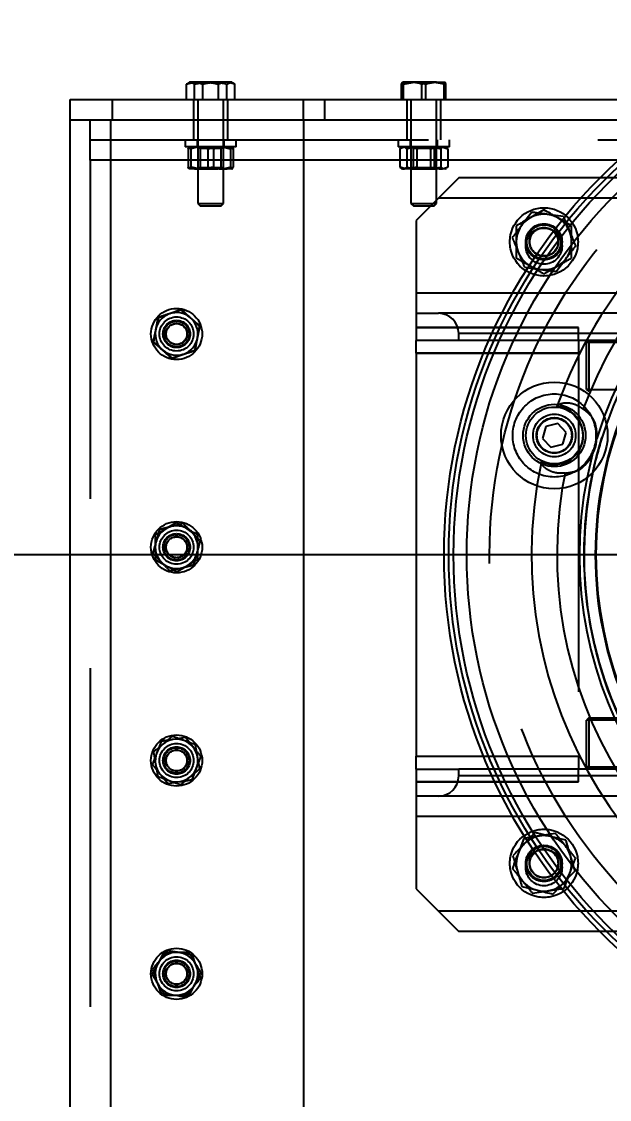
# Model space of a CAD drawing. Header units: metres. Extents: x 0 to 21025, y 0 to 14850.
# Drawn here: x 1859.4 to 1997.4, y 13057 to 13309.7 of the extents above; entities that cross this region are included whole.
import ezdxf

# ---------------------------------------------------------------- set-up
doc = ezdxf.new("R2010")
doc.units = ezdxf.units.M
doc.header["$LTSCALE"] = 25
doc.linetypes.add('HIDDEN2', pattern=[4.7625, 3.175, -1.5875])
for name, color, linetype in [('18_COTAS', 7, 'Continuous'), ('SL4', 4, 'Continuous'), ('ST1', 7, 'HIDDEN2')]:
    doc.layers.add(name, color=color, linetype=linetype)
doc.styles.add('ROMANS', font='ROMANS.SHX')
doc.dimstyles.new('25___1-25', dxfattribs={"dimscale": 25, "dimtxt": 2.5, "dimasz": 2, "dimexe": 1.5, "dimexo": 1, "dimgap": 0.5, "dimtad": 1, "dimzin": 12, "dimtxsty": 'ROMANS', "dimcen": 0, "dimclrd": 256, "dimclre": 256, "dimclrt": 3, "dimazin": 3, "dimtfac": 1, "dimtmove": 0, "dimatfit": 0, "dimfxl": 1, "dimlwd": -1, "dimlwe": -1, "dimarcsym": 0})

# ---------------------------------------------------------------- blocks, each defined once
blk = doc.blocks.new('*D16')
at = {"layer": '18_COTAS', "transparency": 16777216}
for p, q in [((2058.56, 13184.68), (788.1, 13184.68)), ((825.6, 11742.68), (825.6, 13134.68)), ((1392.68, 11692.68), (788.1, 11692.68))]:
    blk.add_line(p, q, dxfattribs=at)
for points in [[(817.27, 13134.68), (833.93, 13134.68), (825.6, 13184.68)], [(817.27, 11742.68), (833.93, 11742.68), (825.6, 11692.68)]]:
    blk.add_solid(points, dxfattribs=at)
at = {"layer": 'Defpoints', "color": 0, "transparency": 16777216}
for p in [(825.6, 13184.68), (2083.56, 13184.68), (1417.68, 11692.68)]:
    blk.add_point(p, dxfattribs=at)
at = {"layer": '18_COTAS', "color": 3, "transparency": 16777216, "insert": (781.85, 12438.68), "char_height": 62.5, "attachment_point": 5, "rotation": 90, "style": 'ROMANS'}
blk.add_mtext('1492', dxfattribs=at)

msp = doc.modelspace()

# ---------------------------------------------------------------- linework, layer by layer
at = {"layer": 'SL4'}
for p, q in [((1898.144, 13294.997), (1900.058, 13295.444)), ((1898.529, 13295.198), (1898.144, 13294.997)), ((1898.144, 13291.444), (1898.144, 13294.997)), ((1898.491, 13295.264), (1898.485, 13295.261)), ((1898.802, 13295.444), (1898.491, 13295.264)), ((1900.058, 13295.444), (1898.802, 13295.444)), ((1904.8, 13295.444), (1900.058, 13295.444)), ((1901.971, 13291.444), (1901.971, 13294.997)), ((1908.544, 13295.444), (1904.8, 13295.444)), ((1907.629, 13294.997), (1908.544, 13295.444)), ((1907.629, 13291.444), (1907.629, 13294.997)), ((1908.802, 13295.444), (1908.544, 13295.444)), ((1909.112, 13295.264), (1908.802, 13295.444)), ((1909.459, 13291.444), (1909.459, 13294.997)), ((1948.587, 13294.997), (1948.818, 13295.444)), ((1948.587, 13291.444), (1948.587, 13294.997)), ((1951.656, 13295.444), (1948.818, 13295.444)), ((1949.048, 13294.997), (1951.656, 13295.444)), ((1949.048, 13291.444), (1949.048, 13294.997)), ((1956.64, 13295.444), (1951.656, 13295.444)), ((1954.263, 13291.444), (1954.263, 13294.997)), ((1956.64, 13295.444), (1958.795, 13295.444)), ((1959.016, 13294.997), (1958.786, 13295.444)), ((1959.016, 13291.444), (1959.016, 13294.997)), ((1870.802, 13286.681), (1870.802, 13291.444)), ((1870.802, 13291.444), (1880.802, 13291.444)), ((1880.802, 13286.681), (1880.802, 13291.444)), ((1880.802, 13291.444), (1925.562, 13291.444)), ((1925.562, 13286.681), (1925.562, 13291.444)), ((1925.562, 13291.444), (1930.562, 13291.444)), ((1930.562, 13286.681), (1930.562, 13291.444)), ((1930.562, 13291.444), (2018.551, 13291.444)), ((1870.802, 13286.681), (1880.327, 13286.681)), ((1870.802, 13042.681), (1870.802, 13286.681)), ((1880.327, 13286.681), (1880.327, 13042.681)), ((1880.327, 13286.681), (1925.564, 13286.681)), ((1925.564, 13286.681), (1930.562, 13286.681)), ((1925.564, 13286.681), (1925.564, 13042.681)), ((1930.562, 13286.681), (2011.308, 13286.681)), ((1999.461, 13277.156), (1925.564, 13277.156)), ((1961.996, 13273.031), (1957.238, 13268.274)), ((1995.137, 13273.031), (1961.996, 13273.031)), ((1957.238, 13268.274), (1951.996, 13263.031)), ((1990.627, 13268.274), (1957.238, 13268.274)), ((1981.996, 13265.537), (1978.746, 13263.66)), ((1951.996, 13263.031), (1951.996, 13246.044)), ((1986.239, 13263.087), (1985.246, 13263.66)), ((1975.496, 13254.278), (1978.746, 13252.402)), ((1951.996, 13246.044), (1951.996, 13241.281)), ((1974.662, 13246.044), (1951.996, 13246.044)), ((1896.804, 13242.127), (1894.092, 13241.14)), ((1951.996, 13241.281), (1957.238, 13241.281)), ((1951.996, 13241.281), (1951.996, 13234.931)), ((1972.113, 13241.281), (1957.238, 13241.281)), ((1891.379, 13240.152), (1890.878, 13237.309)), ((1961.996, 13234.931), (1961.996, 13236.524)), ((1969.822, 13236.524), (1961.996, 13236.524)), ((1900.224, 13232.73), (1900.726, 13235.573)), ((1951.996, 13231.931), (1951.996, 13234.931)), ((1961.996, 13234.931), (1951.996, 13234.931)), ((1969.109, 13234.931), (1961.996, 13234.931)), ((1894.799, 13230.755), (1897.512, 13231.743)), ((1967.838, 13231.931), (1951.996, 13231.931)), ((1951.996, 13231.931), (1951.996, 13137.431)), ((1895.802, 13192.215), (1893.302, 13190.771)), ((1890.802, 13189.328), (1890.802, 13186.441)), ((1900.802, 13183.554), (1900.802, 13186.441)), ((1895.802, 13180.668), (1898.302, 13182.111)), ((1894.799, 13142.127), (1892.588, 13140.271)), ((1890.376, 13138.416), (1890.878, 13135.573)), ((1901.227, 13134.467), (1900.726, 13137.309)), ((1951.996, 13134.431), (1951.996, 13137.431)), ((1951.996, 13137.431), (1967.838, 13137.431)), ((1896.804, 13130.755), (1899.016, 13132.611)), ((1951.996, 13134.431), (1951.996, 13128.081)), ((1951.996, 13134.431), (1961.996, 13134.431)), ((1961.996, 13132.839), (1961.996, 13134.431)), ((1969.109, 13134.431), (1961.996, 13134.431)), ((1969.822, 13132.839), (1961.996, 13132.839)), ((1957.238, 13128.081), (1951.996, 13128.081)), ((1951.996, 13128.081), (1951.996, 13123.319)), ((1972.113, 13128.081), (1957.238, 13128.081)), ((1951.996, 13123.319), (1951.996, 13106.331)), ((1974.662, 13123.319), (1951.996, 13123.319)), ((1978.151, 13117.721), (1977.286, 13116.811)), ((1951.996, 13106.331), (1957.238, 13101.089)), ((1976.823, 13106.892), (1980.472, 13106.012)), ((1984.12, 13105.132), (1985.834, 13106.935)), ((1957.238, 13101.089), (1961.996, 13096.331)), ((1990.627, 13101.089), (1957.238, 13101.089)), ((1995.137, 13096.331), (1961.996, 13096.331)), ((1893.827, 13091.867), (1891.971, 13089.655)), ((1890.116, 13087.444), (1891.103, 13084.731)), ((1901.487, 13085.439), (1900.5, 13088.151)), ((1897.776, 13081.016), (1899.632, 13083.227))]:
    msp.add_line(p, q, dxfattribs=at)
at = {"layer": 'SL4', "flags": 128}
for points in [[(1986.16, 13263.022), (1985.953, 13263.188), (1985.246, 13263.66)], [(1977.286, 13116.811), (1977.911, 13117.387), (1978.121, 13117.55)]]:
    msp.add_lwpolyline(points, dxfattribs=at)
at = {"layer": 'SL4'}
for centre, radius in [((2083.564, 13184.681), 125), ((2083.564, 13184.681), 123.91), ((2083.564, 13184.681), 122.777), ((2083.564, 13184.681), 119.686), ((2083.564, 13184.681), 89.286), ((1984.434, 13212.648), 12.5)]:
    msp.add_circle(centre, radius, dxfattribs=at)
for centre, radius, start, end in [((2083.564, 13184.681), 104.464, 171.10617, 157.38407), ((2083.564, 13184.681), 98.5, 170.88256, 157.60769), ((2083.564, 13184.681), 93.236, 168.80946, 159.68078), ((2083.564, 13184.681), 92.147, 74.24512, 160.5972), ((2083.564, 13184.681), 92.147, 167.89305, 74.24512), ((1981.996, 13258.031), 6.5, 60, 120), ((1981.996, 13258.031), 6.5, 120, 180), ((1981.996, 13258.031), 6.5, 180, 238.16446), ((1895.802, 13236.441), 5, 50, 110), ((1957.238, 13236.524), 4.757, 0, 90), ((1895.802, 13236.441), 5, 110, 170), ((1895.802, 13236.441), 5, 350, 50), ((1895.802, 13236.441), 5, 170, 230), ((1895.802, 13236.441), 5, 290, 350), ((1895.802, 13236.441), 5, 230, 290), ((1895.802, 13186.441), 5, 120, 180), ((1895.802, 13186.441), 5, 60, 120), ((1895.802, 13186.441), 5, 0, 60), ((1895.802, 13186.441), 5, 180, 240), ((1895.802, 13186.441), 5, 300, 0), ((1895.802, 13186.441), 5, 240, 300), ((1895.802, 13136.441), 5, 130, 190), ((1895.802, 13136.441), 5, 70, 130), ((1895.802, 13136.441), 5, 10, 70), ((1895.802, 13136.441), 5, 190, 250), ((1895.802, 13136.441), 5, 310, 10), ((1895.802, 13136.441), 5, 250, 310), ((1957.238, 13132.839), 4.757, 270, 0), ((1981.996, 13112.331), 6.5, 136.43836, 196.43836), ((1981.996, 13112.331), 6.5, 196.43836, 256.43836), ((1981.996, 13112.331), 6.5, 256.43836, 304.32945), ((1895.802, 13086.441), 5, 140, 200), ((1895.802, 13086.441), 5, 80, 140), ((1895.802, 13086.441), 5, 20, 80), ((1895.802, 13086.441), 5, 320, 20), ((1895.802, 13086.441), 5, 200, 260), ((1895.802, 13086.441), 5, 260, 320)]:
    msp.add_arc(centre, radius, start, end, dxfattribs=at)
for points, knots in [([(1900.058, 13295.444), (1900.103, 13295.443), (1900.749, 13295.437), (1901.383, 13295.209), (1901.971, 13294.997)], [0, 0, 0, 0, 0.0702006, 1, 1, 1, 1]), ([(1901.971, 13294.997), (1902.688, 13295.18), (1903.621, 13295.418), (1904.578, 13295.439), (1904.8, 13295.444)], [0, 0, 0, 0, 0.7681507, 1, 1, 1, 1]), ([(1904.8, 13295.444), (1905.556, 13295.387), (1906.513, 13295.316), (1907.434, 13295.053), (1907.629, 13294.997)], [0, 0, 0, 0, 0.7889992, 1, 1, 1, 1]), ([(1908.544, 13295.444), (1908.565, 13295.443), (1908.874, 13295.437), (1909.177, 13295.209), (1909.459, 13294.997)], [0, 0, 0, 0, 0.0702006, 1, 1, 1, 1]), ([(1948.818, 13295.444), (1948.823, 13295.443), (1948.901, 13295.437), (1948.977, 13295.209), (1949.048, 13294.997)], [0, 0, 0, 0, 0.0702006, 1, 1, 1, 1]), ([(1951.656, 13295.444), (1951.717, 13295.443), (1952.598, 13295.437), (1953.461, 13295.209), (1954.263, 13294.997)], [0, 0, 0, 0, 0.07020058, 1, 1, 1, 1]), ([(1954.263, 13294.997), (1954.865, 13295.18), (1955.649, 13295.418), (1956.453, 13295.439), (1956.64, 13295.444)], [0, 0, 0, 0, 0.7681507, 1, 1, 1, 1]), ([(1956.64, 13295.444), (1957.274, 13295.387), (1958.079, 13295.316), (1958.853, 13295.053), (1959.016, 13294.997)], [0, 0, 0, 0, 0.7889992, 1, 1, 1, 1]), ([(1985.246, 13263.66), (1985.169, 13263.705), (1984.071, 13264.338), (1982.996, 13264.959), (1981.996, 13265.537)], [0, 0, 0, 0, 0.07021477, 1, 1, 1, 1]), ([(1978.746, 13263.66), (1978.669, 13263.616), (1977.571, 13262.982), (1976.496, 13262.361), (1975.496, 13261.784)], [0, 0, 0, 0, 0.0702148, 1, 1, 1, 1]), ([(1975.496, 13261.784), (1975.496, 13260.846), (1975.496, 13259.608), (1975.496, 13258.338), (1975.496, 13258.031)], [0, 0, 0, 0, 0.7581486, 1, 1, 1, 1]), ([(1975.496, 13258.031), (1975.496, 13257.045), (1975.496, 13255.774), (1975.496, 13254.552), (1975.496, 13254.278)], [0, 0, 0, 0, 0.7762867, 1, 1, 1, 1]), ([(1899.016, 13240.271), (1898.842, 13240.417), (1898.094, 13241.045), (1897.364, 13241.657), (1896.804, 13242.127)], [0, 0, 0, 0, 0.23184927, 1, 1, 1, 1]), ([(1894.092, 13241.14), (1894.027, 13241.116), (1893.111, 13240.783), (1892.214, 13240.456), (1891.379, 13240.152)], [0, 0, 0, 0, 0.0702006, 1, 1, 1, 1]), ([(1901.227, 13238.416), (1901.075, 13238.543), (1900.355, 13239.148), (1899.606, 13239.776), (1899.016, 13240.271)], [0, 0, 0, 0, 0.2110008, 1, 1, 1, 1]), ([(1890.878, 13237.309), (1890.866, 13237.242), (1890.696, 13236.282), (1890.531, 13235.341), (1890.376, 13234.467)], [0, 0, 0, 0, 0.0702006, 1, 1, 1, 1]), ([(1900.726, 13235.573), (1900.738, 13235.64), (1900.907, 13236.6), (1901.073, 13237.541), (1901.227, 13238.416)], [0, 0, 0, 0, 0.0702006, 1, 1, 1, 1]), ([(1890.376, 13234.467), (1890.937, 13233.996), (1891.666, 13233.384), (1892.414, 13232.757), (1892.588, 13232.611)], [0, 0, 0, 0, 0.7681507, 1, 1, 1, 1]), ([(1892.588, 13232.611), (1893.178, 13232.115), (1893.927, 13231.487), (1894.647, 13230.883), (1894.799, 13230.755)], [0, 0, 0, 0, 0.7889992, 1, 1, 1, 1]), ([(1897.512, 13231.743), (1897.576, 13231.766), (1898.492, 13232.1), (1899.39, 13232.426), (1900.224, 13232.73)], [0, 0, 0, 0, 0.0702006, 1, 1, 1, 1]), ([(1893.302, 13190.771), (1893.242, 13190.737), (1892.398, 13190.25), (1891.571, 13189.772), (1890.802, 13189.328)], [0, 0, 0, 0, 0.0702006, 1, 1, 1, 1]), ([(1898.302, 13190.771), (1898.106, 13190.885), (1897.26, 13191.373), (1896.435, 13191.849), (1895.802, 13192.215)], [0, 0, 0, 0, 0.2318493, 1, 1, 1, 1]), ([(1900.802, 13189.328), (1900.63, 13189.427), (1899.816, 13189.897), (1898.969, 13190.386), (1898.302, 13190.771)], [0, 0, 0, 0, 0.21100076, 1, 1, 1, 1]), ([(1900.802, 13186.441), (1900.802, 13186.51), (1900.802, 13187.484), (1900.802, 13188.44), (1900.802, 13189.328)], [0, 0, 0, 0, 0.0702006, 1, 1, 1, 1]), ([(1890.802, 13186.441), (1890.802, 13186.373), (1890.802, 13185.398), (1890.802, 13184.443), (1890.802, 13183.554)], [0, 0, 0, 0, 0.0702006, 1, 1, 1, 1]), ([(1890.802, 13183.554), (1891.435, 13183.189), (1892.26, 13182.713), (1893.106, 13182.224), (1893.302, 13182.111)], [0, 0, 0, 0, 0.7681507, 1, 1, 1, 1]), ([(1898.302, 13182.111), (1898.361, 13182.145), (1899.205, 13182.633), (1900.032, 13183.11), (1900.802, 13183.554)], [0, 0, 0, 0, 0.0702006, 1, 1, 1, 1]), ([(1893.302, 13182.111), (1893.969, 13181.726), (1894.816, 13181.237), (1895.63, 13180.767), (1895.802, 13180.668)], [0, 0, 0, 0, 0.7889992, 1, 1, 1, 1]), ([(1892.588, 13140.271), (1892.535, 13140.227), (1891.789, 13139.601), (1891.057, 13138.987), (1890.376, 13138.416)], [0, 0, 0, 0, 0.07020058, 1, 1, 1, 1]), ([(1897.512, 13141.14), (1897.299, 13141.217), (1896.381, 13141.551), (1895.486, 13141.877), (1894.799, 13142.127)], [0, 0, 0, 0, 0.2318493, 1, 1, 1, 1]), ([(1900.224, 13140.152), (1900.038, 13140.22), (1899.155, 13140.542), (1898.236, 13140.876), (1897.512, 13141.14)], [0, 0, 0, 0, 0.2110008, 1, 1, 1, 1]), ([(1900.726, 13137.309), (1900.714, 13137.377), (1900.545, 13138.337), (1900.379, 13139.278), (1900.224, 13140.152)], [0, 0, 0, 0, 0.07020058, 1, 1, 1, 1]), ([(1890.878, 13135.573), (1890.889, 13135.506), (1891.059, 13134.546), (1891.225, 13133.605), (1891.379, 13132.73)], [0, 0, 0, 0, 0.07020058, 1, 1, 1, 1]), ([(1891.379, 13132.73), (1892.066, 13132.48), (1892.961, 13132.154), (1893.879, 13131.82), (1894.092, 13131.743)], [0, 0, 0, 0, 0.7681507, 1, 1, 1, 1]), ([(1899.016, 13132.611), (1899.068, 13132.655), (1899.815, 13133.282), (1900.547, 13133.896), (1901.227, 13134.467)], [0, 0, 0, 0, 0.07020058, 1, 1, 1, 1]), ([(1894.092, 13131.743), (1894.816, 13131.479), (1895.735, 13131.145), (1896.618, 13130.823), (1896.804, 13130.755)], [0, 0, 0, 0, 0.7889992, 1, 1, 1, 1]), ([(1977.286, 13116.811), (1977.224, 13116.746), (1976.351, 13115.828), (1975.495, 13114.928), (1974.699, 13114.091)], [0, 0, 0, 0, 0.0702148, 1, 1, 1, 1]), ([(1974.699, 13114.091), (1974.965, 13113.191), (1975.315, 13112.004), (1975.674, 13110.786), (1975.761, 13110.492)], [0, 0, 0, 0, 0.7581486, 1, 1, 1, 1]), ([(1975.761, 13110.492), (1976.041, 13109.546), (1976.4, 13108.327), (1976.746, 13107.155), (1976.823, 13106.892)], [0, 0, 0, 0, 0.7762867, 1, 1, 1, 1]), ([(1980.472, 13106.012), (1980.558, 13105.992), (1981.79, 13105.694), (1982.997, 13105.403), (1984.12, 13105.132)], [0, 0, 0, 0, 0.0702148, 1, 1, 1, 1]), ([(1891.971, 13089.655), (1891.927, 13089.603), (1891.301, 13088.856), (1890.687, 13088.124), (1890.116, 13087.444)], [0, 0, 0, 0, 0.07020058, 1, 1, 1, 1]), ([(1896.67, 13091.365), (1896.447, 13091.405), (1895.485, 13091.574), (1894.547, 13091.74), (1893.827, 13091.867)], [0, 0, 0, 0, 0.2318493, 1, 1, 1, 1]), ([(1899.513, 13090.864), (1899.317, 13090.898), (1898.392, 13091.062), (1897.429, 13091.231), (1896.67, 13091.365)], [0, 0, 0, 0, 0.2110008, 1, 1, 1, 1]), ([(1900.5, 13088.151), (1900.477, 13088.216), (1900.143, 13089.132), (1899.817, 13090.029), (1899.513, 13090.864)], [0, 0, 0, 0, 0.0702006, 1, 1, 1, 1]), ([(1891.103, 13084.731), (1891.127, 13084.667), (1891.46, 13083.751), (1891.787, 13082.853), (1892.091, 13082.018)], [0, 0, 0, 0, 0.0702006, 1, 1, 1, 1]), ([(1899.632, 13083.227), (1899.676, 13083.28), (1900.302, 13084.026), (1900.917, 13084.758), (1901.487, 13085.439)], [0, 0, 0, 0, 0.07020058, 1, 1, 1, 1]), ([(1892.091, 13082.018), (1892.811, 13081.891), (1893.748, 13081.726), (1894.71, 13081.556), (1894.933, 13081.517)], [0, 0, 0, 0, 0.7681507, 1, 1, 1, 1]), ([(1894.933, 13081.517), (1895.693, 13081.383), (1896.655, 13081.214), (1897.581, 13081.05), (1897.776, 13081.016)], [0, 0, 0, 0, 0.7889992, 1, 1, 1, 1])]:
    msp.add_open_spline(points, degree=3, knots=knots, dxfattribs=at)
at = {"layer": 'ST1'}
for p, q in [((1898.529, 13295.185), (1899.06, 13295.444)), ((1899.975, 13294.997), (1899.06, 13295.444)), ((1899.975, 13291.444), (1899.975, 13294.997)), ((1907.044, 13295.155), (1904.8, 13295.444)), ((1905.632, 13291.444), (1905.632, 13294.997)), ((1909.459, 13294.997), (1907.545, 13295.444)), ((1909.074, 13295.185), (1908.544, 13295.444)), ((1909.118, 13295.261), (1909.112, 13295.264)), ((1953.34, 13291.444), (1953.34, 13294.997)), ((1958.555, 13294.997), (1955.948, 13295.444)), ((1958.555, 13291.444), (1958.555, 13294.997)), ((1880.802, 13286.681), (1880.802, 13291.444)), ((1899.802, 13291.444), (1899.802, 13286.681)), ((1900.802, 13291.444), (1900.802, 13266.998)), ((1906.802, 13266.998), (1906.802, 13291.444)), ((1907.802, 13286.681), (1907.802, 13291.444)), ((1930.562, 13286.681), (1930.562, 13291.444)), ((1949.802, 13291.444), (1949.802, 13286.681)), ((1950.802, 13291.444), (1950.802, 13266.998)), ((1956.802, 13266.998), (1956.802, 13291.444)), ((1957.802, 13286.681), (1957.802, 13291.444)), ((1875.564, 13283.618), (1875.564, 13286.681)), ((1880.327, 13286.681), (1880.327, 13042.681)), ((1899.802, 13286.681), (1899.802, 13281.919)), ((1907.802, 13281.919), (1907.802, 13286.681)), ((1949.802, 13286.681), (1949.802, 13281.919)), ((1957.802, 13281.919), (1957.802, 13286.681)), ((1875.564, 13277.156), (1875.564, 13283.618)), ((1875.564, 13281.919), (2875.564, 13281.919)), ((1897.802, 13281.919), (1897.802, 13280.319)), ((1900.602, 13281.919), (1900.602, 13280.319)), ((1907.002, 13280.319), (1907.002, 13281.919)), ((1909.802, 13280.319), (1909.802, 13281.919)), ((1947.802, 13281.919), (1947.802, 13280.319)), ((1950.602, 13281.919), (1950.602, 13280.319)), ((1957.002, 13280.319), (1957.002, 13281.919)), ((1959.802, 13280.319), (1959.802, 13281.919)), ((1898.639, 13280.319), (1897.802, 13280.319)), ((1898.494, 13279.872), (1898.494, 13275.565)), ((1909.802, 13280.319), (1898.639, 13280.319)), ((1899.181, 13279.872), (1899.181, 13275.565)), ((1900.802, 13280.319), (1901.302, 13279.969)), ((1906.802, 13280.293), (1900.802, 13280.293)), ((1900.802, 13280.293), (1901.302, 13279.943)), ((1905.3, 13279.969), (1901.302, 13279.969)), ((1901.302, 13279.969), (1901.302, 13279.943)), ((1902.303, 13279.943), (1901.302, 13279.943)), ((1901.302, 13279.943), (1901.302, 13275.469)), ((1904.489, 13279.872), (1901.835, 13280.319)), ((1906.302, 13279.943), (1902.303, 13279.943)), ((1903.114, 13279.872), (1905.768, 13280.319)), ((1903.114, 13279.872), (1903.114, 13275.565)), ((1904.489, 13279.872), (1904.489, 13275.565)), ((1906.302, 13279.969), (1905.3, 13279.969)), ((1906.302, 13279.969), (1906.802, 13280.319)), ((1906.302, 13279.943), (1906.802, 13280.293)), ((1906.302, 13279.943), (1906.302, 13279.969)), ((1906.302, 13275.469), (1906.302, 13279.943)), ((1906.802, 13280.293), (1906.802, 13280.319)), ((1908.422, 13279.872), (1908.766, 13280.319)), ((1908.422, 13279.872), (1908.422, 13275.565)), ((1909.11, 13279.872), (1909.11, 13275.565)), ((1950.25, 13280.319), (1947.802, 13280.319)), ((1948.194, 13279.872), (1948.594, 13280.093)), ((1948.194, 13279.872), (1948.194, 13275.565)), ((1948.802, 13280.319), (1948.548, 13280.172)), ((1949.808, 13279.872), (1949.808, 13275.565)), ((1952.188, 13279.872), (1950.191, 13280.319)), ((1959.802, 13280.319), (1950.25, 13280.319)), ((1950.802, 13280.319), (1950.802, 13280.293)), ((1956.802, 13280.293), (1950.802, 13280.293)), ((1950.802, 13280.293), (1951.302, 13279.943)), ((1954.397, 13279.969), (1951.302, 13279.969)), ((1951.302, 13279.969), (1951.302, 13279.943)), ((1953.206, 13279.943), (1951.302, 13279.943)), ((1951.302, 13279.943), (1951.302, 13275.469)), ((1952.188, 13279.872), (1952.188, 13275.565)), ((1956.302, 13279.943), (1953.206, 13279.943)), ((1956.302, 13279.969), (1954.397, 13279.969)), ((1955.415, 13279.872), (1957.412, 13280.319)), ((1955.415, 13279.872), (1955.415, 13275.565)), ((1956.302, 13279.943), (1956.302, 13279.969)), ((1956.302, 13275.469), (1956.302, 13279.943)), ((1956.802, 13280.293), (1956.802, 13280.319)), ((1957.796, 13279.872), (1957.796, 13275.565)), ((1959.055, 13280.172), (1958.802, 13280.319)), ((1959.409, 13279.872), (1959.009, 13280.093)), ((1959.409, 13279.872), (1959.409, 13275.565)), ((2875.564, 13277.156), (1875.564, 13277.156)), ((1875.564, 13277.156), (1875.564, 13052.206)), ((1925.564, 13277.156), (1875.564, 13277.156)), ((1900.804, 13275.119), (1898.802, 13275.119)), ((1901.302, 13275.494), (1900.802, 13275.144)), ((1901.302, 13275.469), (1900.802, 13275.119)), ((1900.802, 13275.144), (1905.6, 13275.144)), ((1905.768, 13275.119), (1900.804, 13275.119)), ((1901.302, 13275.494), (1906.302, 13275.494)), ((1901.302, 13275.469), (1906.302, 13275.469)), ((1904.489, 13275.565), (1901.835, 13275.119)), ((1903.114, 13275.565), (1905.768, 13275.119)), ((1908.766, 13275.119), (1905.768, 13275.119)), ((1906.802, 13275.144), (1906.302, 13275.494)), ((1906.802, 13275.119), (1906.302, 13275.469)), ((1908.422, 13275.565), (1908.766, 13275.119)), ((1948.194, 13275.565), (1949.001, 13275.119)), ((1948.548, 13275.265), (1948.802, 13275.119)), ((1949.001, 13275.119), (1948.802, 13275.119)), ((1952.611, 13275.119), (1949.001, 13275.119)), ((1952.188, 13275.565), (1950.191, 13275.119)), ((1951.302, 13275.469), (1950.802, 13275.119)), ((1950.802, 13275.144), (1954.516, 13275.144)), ((1951.302, 13275.494), (1956.302, 13275.494)), ((1951.302, 13275.469), (1956.302, 13275.469)), ((1957.412, 13275.119), (1952.611, 13275.119)), ((1954.516, 13275.144), (1956.802, 13275.144)), ((1955.415, 13275.565), (1957.412, 13275.119)), ((1958.802, 13275.119), (1957.412, 13275.119)), ((1959.409, 13275.565), (1958.602, 13275.119)), ((1958.802, 13275.119), (1959.055, 13275.265)), ((2171.991, 13273.031), (1995.137, 13273.031)), ((1900.802, 13266.998), (1906.802, 13266.998)), ((1900.802, 13266.998), (1901.356, 13266.444)), ((1901.356, 13266.444), (1906.247, 13266.444)), ((1906.247, 13266.444), (1906.802, 13266.998)), ((1950.802, 13266.998), (1956.802, 13266.998)), ((1950.802, 13266.998), (1951.356, 13266.444)), ((1951.356, 13266.444), (1956.247, 13266.444)), ((1956.247, 13266.444), (1956.802, 13266.998)), ((2251.996, 13268.274), (1957.238, 13268.274)), ((2062.495, 13268.274), (1990.627, 13268.274)), ((1979.121, 13264.964), (1976.837, 13261.986)), ((1986.562, 13263.988), (1982.842, 13264.476)), ((1988.496, 13261.784), (1986.239, 13263.087)), ((1984.871, 13251.098), (1987.154, 13254.076)), ((1977.429, 13252.075), (1981.15, 13251.586)), ((1978.746, 13252.402), (1978.567, 13252.509)), ((1981.996, 13250.526), (1985.246, 13252.402)), ((2251.996, 13246.044), (1951.996, 13246.044)), ((2023.014, 13246.044), (1974.662, 13246.044)), ((1897.058, 13242.076), (1894.304, 13241.212)), ((2019.578, 13241.281), (1972.113, 13241.281)), ((1891.55, 13240.347), (1890.921, 13237.529)), ((1990.096, 13237.931), (1951.996, 13237.931)), ((1990.096, 13237.901), (1951.996, 13237.901)), ((2248.996, 13236.524), (1961.996, 13236.524)), ((2020.809, 13236.524), (1969.822, 13236.524)), ((1990.096, 13234.931), (1990.096, 13237.931)), ((1990.096, 13234.931), (1990.096, 13237.901)), ((1900.054, 13232.535), (1900.682, 13235.353)), ((2023.454, 13234.931), (1969.109, 13234.931)), ((1990.096, 13234.931), (1990.096, 13231.931)), ((1992.496, 13234.931), (1991.996, 13234.431)), ((1992.496, 13234.431), (1991.996, 13234.431)), ((1991.996, 13223.431), (1991.996, 13234.431)), ((1992.496, 13234.931), (1992.496, 13234.431)), ((2024.707, 13234.431), (1992.496, 13234.431)), ((1992.496, 13234.431), (1992.496, 13223.431)), ((1894.545, 13230.806), (1897.299, 13231.671)), ((1951.996, 13231.961), (1990.096, 13231.961)), ((1990.096, 13231.931), (1967.838, 13231.931)), ((1990.096, 13231.931), (1990.096, 13137.431)), ((1987.133, 13224.853), (1985.045, 13219.42)), ((1992.491, 13222.204), (1991.183, 13218.858)), ((1991.996, 13223.431), (1992.496, 13222.931)), ((1992.496, 13223.431), (1991.996, 13223.431)), ((1992.496, 13223.431), (2107.789, 13223.431)), ((1992.496, 13223.431), (1992.496, 13222.931)), ((2107.789, 13222.931), (1992.496, 13222.931)), ((1996.13, 13217.057), (1994.41, 13211.968)), ((1982.419, 13214.716), (1981.636, 13211.938)), ((1985.217, 13215.426), (1982.419, 13214.716)), ((1987.232, 13213.358), (1985.217, 13215.426)), ((1986.448, 13210.58), (1987.232, 13213.358)), ((1981.636, 13211.938), (1983.65, 13209.87)), ((1983.65, 13209.87), (1986.448, 13210.58)), ((1981.416, 13206.554), (1980.356, 13200.832)), ((1993.295, 13208.014), (1992.101, 13202.776)), ((1986.942, 13203.826), (1986.308, 13200.289)), ((1897.363, 13192), (1894.566, 13191.286)), ((1891.769, 13190.573), (1890.988, 13187.793)), ((1899.835, 13182.31), (1900.615, 13185.089)), ((1894.24, 13180.883), (1897.037, 13181.596)), ((1992.496, 13146.431), (1991.996, 13145.931)), ((1991.996, 13134.931), (1991.996, 13145.931)), ((1992.496, 13145.931), (1991.996, 13145.931)), ((1992.496, 13146.431), (2006.308, 13146.431)), ((1992.496, 13146.431), (1992.496, 13145.931)), ((2006.557, 13145.931), (1992.496, 13145.931)), ((1992.496, 13145.931), (1992.496, 13134.931)), ((1892.171, 13140.931), (1891.135, 13138.236)), ((1897.874, 13141.83), (1895.023, 13141.38)), ((1990.096, 13137.401), (1951.996, 13137.401)), ((1967.838, 13137.431), (1990.096, 13137.431)), ((1990.096, 13137.431), (1990.096, 13134.431)), ((1899.432, 13131.952), (1900.468, 13134.646)), ((2248.996, 13132.839), (1961.996, 13132.839)), ((2013.517, 13134.431), (1969.109, 13134.431)), ((2014.688, 13132.839), (1969.822, 13132.839)), ((1990.096, 13131.461), (1990.096, 13134.431)), ((1990.096, 13131.431), (1990.096, 13134.431)), ((1992.496, 13134.931), (1991.996, 13134.931)), ((1991.996, 13134.931), (1992.496, 13134.431)), ((1992.496, 13134.931), (2013.161, 13134.931)), ((1992.496, 13134.931), (1992.496, 13134.431)), ((1893.729, 13131.053), (1896.58, 13131.502)), ((1951.996, 13131.461), (1990.096, 13131.461)), ((1990.096, 13131.431), (1951.996, 13131.431)), ((2018.541, 13128.081), (1972.113, 13128.081)), ((2251.996, 13123.319), (1951.996, 13123.319)), ((2023.014, 13123.319), (1974.662, 13123.319)), ((1977.276, 13118.167), (1975.929, 13114.665)), ((1979.872, 13119.53), (1978.151, 13117.721)), ((1984.69, 13119.336), (1980.983, 13118.752)), ((1987.168, 13117.77), (1983.52, 13118.65)), ((1986.715, 13106.495), (1988.062, 13109.998)), ((1985.834, 13106.935), (1986.706, 13107.852)), ((1979.301, 13105.326), (1983.008, 13105.911)), ((2251.996, 13101.089), (1957.238, 13101.089)), ((2062.495, 13101.089), (1990.627, 13101.089)), ((2171.991, 13096.331), (1995.137, 13096.331)), ((1892.773, 13091.356), (1891.402, 13088.816)), ((1898.544, 13091.522), (1895.658, 13091.439)), ((1898.831, 13081.526), (1900.202, 13084.067)), ((1893.06, 13081.36), (1895.945, 13081.443))]:
    msp.add_line(p, q, dxfattribs=at)
at = {"layer": 'ST1', "flags": 128}
msp.add_lwpolyline([(1986.706, 13107.852), (1986.081, 13107.275), (1985.661, 13106.963)], dxfattribs=at)
at = {"layer": 'ST1'}
for centre, radius in [((2083.564, 13184.681), 114.333), ((2083.564, 13184.681), 92.131), ((2083.564, 13184.681), 89.448), ((1981.996, 13258.031), 8), ((1981.996, 13258.031), 4.25), ((1981.996, 13258.031), 4.2), ((1981.996, 13258.031), 4), ((1981.996, 13258.031), 3.4), ((1981.996, 13257.031), 4.25), ((1981.996, 13258.031), 3.31), ((1895.802, 13236.441), 6), ((1895.802, 13236.441), 4), ((1895.802, 13236.441), 3.2), ((1895.802, 13236.441), 3), ((1895.802, 13236.441), 2.5), ((1895.802, 13236.441), 2.445), ((1984.434, 13212.648), 9.75), ((1984.434, 13212.648), 7.313), ((1984.434, 13212.648), 6.667), ((1984.434, 13212.648), 5), ((1984.434, 13212.648), 4.188), ((1984.434, 13212.648), 4.08), ((1895.802, 13186.441), 6), ((1895.802, 13186.441), 4), ((1895.802, 13186.441), 3.2), ((1895.802, 13186.441), 3), ((1895.802, 13186.441), 2.5), ((1895.802, 13186.441), 2.445), ((1895.802, 13136.441), 6), ((1895.802, 13136.441), 4), ((1895.802, 13136.441), 3.2), ((1895.802, 13136.441), 3), ((1895.802, 13136.441), 2.5), ((1895.802, 13136.441), 2.445), ((1981.996, 13112.331), 8), ((1981.996, 13112.331), 4.25), ((1981.996, 13111.331), 4.25), ((1981.996, 13112.331), 4.2), ((1981.996, 13112.331), 4), ((1981.996, 13112.331), 3.4), ((1981.996, 13112.331), 3.309), ((1895.802, 13086.441), 6), ((1895.802, 13086.441), 4), ((1895.802, 13086.441), 3.2), ((1895.802, 13086.441), 3), ((1895.802, 13086.441), 2.5), ((1895.802, 13086.441), 2.445)]:
    msp.add_circle(centre, radius, dxfattribs=at)
for centre, radius, start, end in [((1981.996, 13258.031), 6.5, 0, 50.16393), ((1981.996, 13258.031), 6.5, 300, 0), ((1981.996, 13258.031), 6.5, 240, 300), ((1984.434, 13212.648), 6.8, 243.65253, 84.83772), ((1984.434, 13212.648), 10, 311.50543, 16.98481), ((2083.564, 13184.681), 92.147, 160.5972, 167.89305), ((1981.996, 13112.331), 6.5, 76.43836, 126.59719), ((1981.996, 13112.331), 6.5, 16.43836, 76.43836), ((1981.996, 13112.331), 6.5, 316.43836, 16.43836)]:
    msp.add_arc(centre, radius, start, end, dxfattribs=at)
for points, knots in [([(1899.06, 13295.444), (1899.038, 13295.444), (1898.859, 13295.442), (1898.683, 13295.312), (1898.529, 13295.198)], [0, 0, 0, 0, 0.1212511, 1, 1, 1, 1]), ([(1899.975, 13294.997), (1900.691, 13295.18), (1901.624, 13295.418), (1902.581, 13295.439), (1902.803, 13295.444)], [0, 0, 0, 0, 0.7681507, 1, 1, 1, 1]), ([(1902.803, 13295.444), (1902.581, 13295.439), (1901.624, 13295.418), (1900.691, 13295.18), (1899.975, 13294.997)], [0, 0, 0, 0, 0.2318493, 1, 1, 1, 1]), ([(1902.803, 13295.444), (1903.559, 13295.387), (1904.517, 13295.316), (1905.438, 13295.053), (1905.632, 13294.997)], [0, 0, 0, 0, 0.7889992, 1, 1, 1, 1]), ([(1905.632, 13294.997), (1905.438, 13295.053), (1904.517, 13295.316), (1903.559, 13295.387), (1902.803, 13295.444)], [0, 0, 0, 0, 0.2110008, 1, 1, 1, 1]), ([(1907.545, 13295.444), (1907.5, 13295.443), (1906.854, 13295.437), (1906.221, 13295.209), (1905.632, 13294.997)], [0, 0, 0, 0, 0.0702006, 1, 1, 1, 1]), ([(1950.964, 13295.444), (1950.777, 13295.439), (1949.973, 13295.418), (1949.189, 13295.18), (1948.587, 13294.997)], [0, 0, 0, 0, 0.2318493, 1, 1, 1, 1]), ([(1948.587, 13294.997), (1949.189, 13295.18), (1949.973, 13295.418), (1950.777, 13295.439), (1950.964, 13295.444)], [0, 0, 0, 0, 0.76815073, 1, 1, 1, 1]), ([(1953.34, 13294.997), (1953.177, 13295.053), (1952.403, 13295.316), (1951.599, 13295.387), (1950.964, 13295.444)], [0, 0, 0, 0, 0.2110008, 1, 1, 1, 1]), ([(1955.948, 13295.444), (1955.886, 13295.443), (1955.005, 13295.437), (1954.143, 13295.209), (1953.34, 13294.997)], [0, 0, 0, 0, 0.0702006, 1, 1, 1, 1]), ([(1959.016, 13294.997), (1958.853, 13295.053), (1958.079, 13295.316), (1957.274, 13295.387), (1956.64, 13295.444)], [0, 0, 0, 0, 0.2110008, 1, 1, 1, 1]), ([(1898.494, 13279.872), (1898.688, 13279.94), (1899.441, 13280.201), (1900.223, 13280.269), (1900.804, 13280.319)], [0, 0, 0, 0, 0.2575513, 1, 1, 1, 1]), ([(1898.837, 13280.319), (1898.829, 13280.318), (1898.713, 13280.312), (1898.599, 13280.084), (1898.494, 13279.872)], [0, 0, 0, 0, 0.07020058, 1, 1, 1, 1]), ([(1901.835, 13280.319), (1901.772, 13280.318), (1900.876, 13280.312), (1899.997, 13280.084), (1899.181, 13279.872)], [0, 0, 0, 0, 0.07020058, 1, 1, 1, 1]), ([(1900.804, 13280.319), (1901.014, 13280.312), (1901.796, 13280.287), (1902.558, 13280.048), (1903.114, 13279.872)], [0, 0, 0, 0, 0.2686336, 1, 1, 1, 1]), ([(1904.489, 13279.872), (1904.683, 13279.94), (1905.436, 13280.201), (1906.218, 13280.269), (1906.799, 13280.319)], [0, 0, 0, 0, 0.25755135, 1, 1, 1, 1]), ([(1905.768, 13280.319), (1905.831, 13280.318), (1906.728, 13280.312), (1907.606, 13280.084), (1908.422, 13279.872)], [0, 0, 0, 0, 0.0702006, 1, 1, 1, 1]), ([(1906.799, 13280.319), (1907.009, 13280.312), (1907.791, 13280.287), (1908.553, 13280.048), (1909.11, 13279.872)], [0, 0, 0, 0, 0.2686336, 1, 1, 1, 1]), ([(1908.766, 13280.319), (1908.774, 13280.318), (1908.89, 13280.312), (1909.004, 13280.084), (1909.11, 13279.872)], [0, 0, 0, 0, 0.07020058, 1, 1, 1, 1]), ([(1950.191, 13280.319), (1950.144, 13280.318), (1949.469, 13280.312), (1948.809, 13280.084), (1948.194, 13279.872)], [0, 0, 0, 0, 0.0702006, 1, 1, 1, 1]), ([(1949.001, 13280.319), (1949.02, 13280.318), (1949.292, 13280.312), (1949.559, 13280.084), (1949.808, 13279.872)], [0, 0, 0, 0, 0.0702006, 1, 1, 1, 1]), ([(1949.808, 13279.872), (1950.043, 13279.94), (1950.957, 13280.201), (1951.906, 13280.269), (1952.611, 13280.319)], [0, 0, 0, 0, 0.2575513, 1, 1, 1, 1]), ([(1952.188, 13279.872), (1952.424, 13279.94), (1953.338, 13280.201), (1954.287, 13280.269), (1954.992, 13280.319)], [0, 0, 0, 0, 0.2575513, 1, 1, 1, 1]), ([(1952.611, 13280.319), (1952.866, 13280.312), (1953.815, 13280.287), (1954.739, 13280.048), (1955.415, 13279.872)], [0, 0, 0, 0, 0.2686336, 1, 1, 1, 1]), ([(1954.992, 13280.319), (1955.247, 13280.312), (1956.196, 13280.287), (1957.12, 13280.048), (1957.796, 13279.872)], [0, 0, 0, 0, 0.2686336, 1, 1, 1, 1]), ([(1957.412, 13280.319), (1957.459, 13280.318), (1958.134, 13280.312), (1958.795, 13280.084), (1959.409, 13279.872)], [0, 0, 0, 0, 0.0702006, 1, 1, 1, 1]), ([(1958.602, 13280.319), (1958.583, 13280.318), (1958.311, 13280.312), (1958.044, 13280.084), (1957.796, 13279.872)], [0, 0, 0, 0, 0.0702006, 1, 1, 1, 1]), ([(1898.494, 13275.565), (1898.688, 13275.498), (1899.441, 13275.236), (1900.223, 13275.169), (1900.804, 13275.119)], [0, 0, 0, 0, 0.2575513, 1, 1, 1, 1]), ([(1898.837, 13275.119), (1898.829, 13275.119), (1898.713, 13275.125), (1898.599, 13275.353), (1898.494, 13275.565)], [0, 0, 0, 0, 0.07020058, 1, 1, 1, 1]), ([(1901.835, 13275.119), (1901.772, 13275.119), (1900.876, 13275.125), (1899.997, 13275.353), (1899.181, 13275.565)], [0, 0, 0, 0, 0.0702006, 1, 1, 1, 1]), ([(1900.804, 13275.119), (1901.014, 13275.125), (1901.796, 13275.15), (1902.558, 13275.39), (1903.114, 13275.565)], [0, 0, 0, 0, 0.26863361, 1, 1, 1, 1]), ([(1904.489, 13275.565), (1904.683, 13275.498), (1905.436, 13275.236), (1906.218, 13275.169), (1906.799, 13275.119)], [0, 0, 0, 0, 0.25755135, 1, 1, 1, 1]), ([(1905.768, 13275.119), (1905.831, 13275.119), (1906.728, 13275.125), (1907.606, 13275.353), (1908.422, 13275.565)], [0, 0, 0, 0, 0.0702006, 1, 1, 1, 1]), ([(1906.799, 13275.119), (1907.009, 13275.125), (1907.791, 13275.15), (1908.553, 13275.39), (1909.11, 13275.565)], [0, 0, 0, 0, 0.2686336, 1, 1, 1, 1]), ([(1908.766, 13275.119), (1908.774, 13275.119), (1908.89, 13275.125), (1909.004, 13275.353), (1909.11, 13275.565)], [0, 0, 0, 0, 0.07020058, 1, 1, 1, 1]), ([(1950.191, 13275.119), (1950.144, 13275.119), (1949.469, 13275.125), (1948.809, 13275.353), (1948.194, 13275.565)], [0, 0, 0, 0, 0.07020058, 1, 1, 1, 1]), ([(1949.001, 13275.119), (1949.02, 13275.119), (1949.292, 13275.125), (1949.559, 13275.353), (1949.808, 13275.565)], [0, 0, 0, 0, 0.0702006, 1, 1, 1, 1]), ([(1949.808, 13275.565), (1950.043, 13275.498), (1950.957, 13275.236), (1951.906, 13275.169), (1952.611, 13275.119)], [0, 0, 0, 0, 0.2575513, 1, 1, 1, 1]), ([(1952.188, 13275.565), (1952.424, 13275.498), (1953.338, 13275.236), (1954.287, 13275.169), (1954.992, 13275.119)], [0, 0, 0, 0, 0.2575513, 1, 1, 1, 1]), ([(1952.611, 13275.119), (1952.866, 13275.125), (1953.815, 13275.15), (1954.739, 13275.39), (1955.415, 13275.565)], [0, 0, 0, 0, 0.2686336, 1, 1, 1, 1]), ([(1954.992, 13275.119), (1955.247, 13275.125), (1956.196, 13275.15), (1957.12, 13275.39), (1957.796, 13275.565)], [0, 0, 0, 0, 0.2686336, 1, 1, 1, 1]), ([(1957.412, 13275.119), (1957.459, 13275.119), (1958.134, 13275.125), (1958.795, 13275.353), (1959.409, 13275.565)], [0, 0, 0, 0, 0.0702006, 1, 1, 1, 1]), ([(1958.602, 13275.119), (1958.583, 13275.119), (1958.311, 13275.125), (1958.044, 13275.353), (1957.796, 13275.565)], [0, 0, 0, 0, 0.0702006, 1, 1, 1, 1]), ([(1982.842, 13264.476), (1982.753, 13264.488), (1981.497, 13264.652), (1980.266, 13264.814), (1979.121, 13264.964)], [0, 0, 0, 0, 0.0702148, 1, 1, 1, 1]), ([(1986.562, 13263.988), (1986.683, 13263.697), (1987.152, 13262.567), (1987.639, 13261.393), (1988, 13260.521)], [0, 0, 0, 0, 0.2575513, 1, 1, 1, 1]), ([(1976.837, 13261.986), (1976.783, 13261.915), (1976.012, 13260.91), (1975.257, 13259.924), (1974.554, 13259.008)], [0, 0, 0, 0, 0.0702148, 1, 1, 1, 1]), ([(1988.496, 13258.031), (1988.496, 13258.338), (1988.496, 13259.608), (1988.496, 13260.846), (1988.496, 13261.784)], [0, 0, 0, 0, 0.2418514, 1, 1, 1, 1]), ([(1974.554, 13259.008), (1974.675, 13258.717), (1975.143, 13257.587), (1975.63, 13256.413), (1975.991, 13255.541)], [0, 0, 0, 0, 0.25755135, 1, 1, 1, 1]), ([(1988, 13260.521), (1988.131, 13260.206), (1988.617, 13259.032), (1989.091, 13257.89), (1989.437, 13257.054)], [0, 0, 0, 0, 0.2686336, 1, 1, 1, 1]), ([(1987.154, 13254.076), (1987.208, 13254.147), (1987.979, 13255.153), (1988.735, 13256.138), (1989.437, 13257.054)], [0, 0, 0, 0, 0.07021477, 1, 1, 1, 1]), ([(1988.496, 13254.278), (1988.496, 13254.552), (1988.496, 13255.774), (1988.496, 13257.045), (1988.496, 13258.031)], [0, 0, 0, 0, 0.2237133, 1, 1, 1, 1]), ([(1975.991, 13255.541), (1976.122, 13255.226), (1976.609, 13254.053), (1977.083, 13252.91), (1977.429, 13252.075)], [0, 0, 0, 0, 0.2686336, 1, 1, 1, 1]), ([(1985.246, 13252.402), (1985.323, 13252.447), (1986.42, 13253.08), (1987.496, 13253.701), (1988.496, 13254.278)], [0, 0, 0, 0, 0.0702148, 1, 1, 1, 1]), ([(1978.746, 13252.402), (1978.823, 13252.358), (1979.92, 13251.724), (1980.996, 13251.103), (1981.996, 13250.526)], [0, 0, 0, 0, 0.0702148, 1, 1, 1, 1]), ([(1981.15, 13251.586), (1981.238, 13251.575), (1982.495, 13251.41), (1983.726, 13251.248), (1984.871, 13251.098)], [0, 0, 0, 0, 0.0702148, 1, 1, 1, 1]), ([(1894.304, 13241.212), (1894.239, 13241.191), (1893.309, 13240.899), (1892.397, 13240.613), (1891.55, 13240.347)], [0, 0, 0, 0, 0.0702006, 1, 1, 1, 1]), ([(1897.058, 13242.076), (1897.237, 13241.912), (1897.93, 13241.276), (1898.65, 13240.614), (1899.184, 13240.123)], [0, 0, 0, 0, 0.25755135, 1, 1, 1, 1]), ([(1899.184, 13240.123), (1899.377, 13239.946), (1900.097, 13239.285), (1900.798, 13238.641), (1901.31, 13238.171)], [0, 0, 0, 0, 0.2686336, 1, 1, 1, 1]), ([(1890.921, 13237.529), (1890.907, 13237.463), (1890.694, 13236.511), (1890.487, 13235.579), (1890.293, 13234.712)], [0, 0, 0, 0, 0.0702006, 1, 1, 1, 1]), ([(1900.682, 13235.353), (1900.697, 13235.42), (1900.909, 13236.371), (1901.117, 13237.304), (1901.31, 13238.171)], [0, 0, 0, 0, 0.0702006, 1, 1, 1, 1]), ([(1890.293, 13234.712), (1890.472, 13234.548), (1891.165, 13233.911), (1891.885, 13233.25), (1892.419, 13232.759)], [0, 0, 0, 0, 0.2575513, 1, 1, 1, 1]), ([(1892.419, 13232.759), (1892.613, 13232.581), (1893.332, 13231.92), (1894.033, 13231.277), (1894.545, 13230.806)], [0, 0, 0, 0, 0.2686336, 1, 1, 1, 1]), ([(1897.299, 13231.671), (1897.365, 13231.691), (1898.295, 13231.983), (1899.206, 13232.269), (1900.054, 13232.535)], [0, 0, 0, 0, 0.0702006, 1, 1, 1, 1]), ([(1985.045, 13219.42), (1985.077, 13219.486), (1985.14, 13219.617), (1985.346, 13219.821), (1985.772, 13220.088), (1986.737, 13220.364), (1988.171, 13220.324), (1989.803, 13219.823), (1990.726, 13219.177), (1991.183, 13218.858)], [0, 0, 0, 0, 0.0317031, 0.0632988, 0.1257766, 0.2516826, 0.5011325, 0.753239, 1, 1, 1, 1]), ([(1993.997, 13215.569), (1993.875, 13215.884), (1993.63, 13216.514), (1992.748, 13217.61), (1991.809, 13218.359), (1991.183, 13218.858)], [0, 0, 0, 0, 0.2498894, 0.500122, 1, 1, 1, 1]), ([(1986.942, 13203.826), (1986.388, 13203.792), (1985.264, 13203.723), (1983.612, 13204.15), (1982.366, 13204.865), (1981.687, 13205.605), (1981.462, 13206.056), (1981.393, 13206.338), (1981.408, 13206.482), (1981.416, 13206.554)], [0, 0, 0, 0, 0.2458192, 0.4985394, 0.7479744, 0.8740187, 0.9368904, 0.968515, 1, 1, 1, 1]), ([(1986.942, 13203.826), (1987.734, 13203.924), (1988.923, 13204.071), (1990.249, 13204.544), (1990.79, 13204.954), (1991.061, 13205.159)], [0, 0, 0, 0, 0.4981963, 0.7484899, 1, 1, 1, 1]), ([(1894.566, 13191.286), (1894.5, 13191.269), (1893.555, 13191.028), (1892.629, 13190.792), (1891.769, 13190.573)], [0, 0, 0, 0, 0.0702006, 1, 1, 1, 1]), ([(1897.363, 13192), (1897.532, 13191.826), (1898.19, 13191.153), (1898.873, 13190.453), (1899.38, 13189.934)], [0, 0, 0, 0, 0.2575513, 1, 1, 1, 1]), ([(1899.38, 13189.934), (1899.563, 13189.746), (1900.245, 13189.047), (1900.91, 13188.366), (1901.396, 13187.868)], [0, 0, 0, 0, 0.2686336, 1, 1, 1, 1]), ([(1890.988, 13187.793), (1890.969, 13187.728), (1890.706, 13186.789), (1890.447, 13185.869), (1890.207, 13185.014)], [0, 0, 0, 0, 0.0702006, 1, 1, 1, 1]), ([(1900.615, 13185.089), (1900.634, 13185.155), (1900.897, 13186.093), (1901.156, 13187.013), (1901.396, 13187.868)], [0, 0, 0, 0, 0.0702006, 1, 1, 1, 1]), ([(1890.207, 13185.014), (1890.377, 13184.841), (1891.034, 13184.167), (1891.717, 13183.468), (1892.224, 13182.949)], [0, 0, 0, 0, 0.2575513, 1, 1, 1, 1]), ([(1892.224, 13182.949), (1892.407, 13182.761), (1893.09, 13182.061), (1893.754, 13181.381), (1894.24, 13180.883)], [0, 0, 0, 0, 0.2686336, 1, 1, 1, 1]), ([(1897.037, 13181.596), (1897.104, 13181.613), (1898.048, 13181.854), (1898.974, 13182.09), (1899.835, 13182.31)], [0, 0, 0, 0, 0.0702006, 1, 1, 1, 1]), ([(1895.023, 13141.38), (1894.955, 13141.37), (1893.992, 13141.218), (1893.049, 13141.069), (1892.171, 13140.931)], [0, 0, 0, 0, 0.0702006, 1, 1, 1, 1]), ([(1897.874, 13141.83), (1898.027, 13141.641), (1898.618, 13140.91), (1899.233, 13140.15), (1899.69, 13139.585)], [0, 0, 0, 0, 0.2575513, 1, 1, 1, 1]), ([(1891.135, 13138.236), (1891.11, 13138.172), (1890.76, 13137.263), (1890.417, 13136.371), (1890.099, 13135.542)], [0, 0, 0, 0, 0.0702006, 1, 1, 1, 1]), ([(1899.69, 13139.585), (1899.855, 13139.381), (1900.469, 13138.621), (1901.067, 13137.882), (1901.505, 13137.34)], [0, 0, 0, 0, 0.2686336, 1, 1, 1, 1]), ([(1890.099, 13135.542), (1890.251, 13135.353), (1890.843, 13134.622), (1891.457, 13133.862), (1891.914, 13133.297)], [0, 0, 0, 0, 0.25755135, 1, 1, 1, 1]), ([(1900.468, 13134.646), (1900.493, 13134.71), (1900.843, 13135.62), (1901.186, 13136.511), (1901.505, 13137.34)], [0, 0, 0, 0, 0.0702006, 1, 1, 1, 1]), ([(1891.914, 13133.297), (1892.079, 13133.093), (1892.693, 13132.333), (1893.291, 13131.594), (1893.729, 13131.053)], [0, 0, 0, 0, 0.2686336, 1, 1, 1, 1]), ([(1896.58, 13131.502), (1896.648, 13131.513), (1897.611, 13131.665), (1898.555, 13131.814), (1899.432, 13131.952)], [0, 0, 0, 0, 0.0702006, 1, 1, 1, 1]), ([(1980.983, 13118.752), (1980.895, 13118.738), (1979.644, 13118.541), (1978.417, 13118.347), (1977.276, 13118.167)], [0, 0, 0, 0, 0.0702148, 1, 1, 1, 1]), ([(1983.52, 13118.65), (1983.433, 13118.671), (1982.201, 13118.968), (1980.994, 13119.259), (1979.872, 13119.53)], [0, 0, 0, 0, 0.0702148, 1, 1, 1, 1]), ([(1984.69, 13119.336), (1984.888, 13119.091), (1985.658, 13118.14), (1986.457, 13117.152), (1987.05, 13116.418)], [0, 0, 0, 0, 0.2575513, 1, 1, 1, 1]), ([(1988.23, 13114.171), (1988.143, 13114.465), (1987.784, 13115.683), (1987.434, 13116.87), (1987.168, 13117.77)], [0, 0, 0, 0, 0.2418514, 1, 1, 1, 1]), ([(1987.05, 13116.418), (1987.265, 13116.153), (1988.063, 13115.165), (1988.841, 13114.204), (1989.41, 13113.5)], [0, 0, 0, 0, 0.26863361, 1, 1, 1, 1]), ([(1975.929, 13114.665), (1975.897, 13114.582), (1975.442, 13113.399), (1974.996, 13112.24), (1974.582, 13111.162)], [0, 0, 0, 0, 0.0702148, 1, 1, 1, 1]), ([(1988.062, 13109.998), (1988.094, 13110.081), (1988.549, 13111.264), (1988.995, 13112.423), (1989.41, 13113.5)], [0, 0, 0, 0, 0.07021477, 1, 1, 1, 1]), ([(1989.292, 13110.571), (1989.215, 13110.833), (1988.869, 13112.006), (1988.509, 13113.225), (1988.23, 13114.171)], [0, 0, 0, 0, 0.22371328, 1, 1, 1, 1]), ([(1974.582, 13111.162), (1974.78, 13110.917), (1975.549, 13109.966), (1976.348, 13108.978), (1976.941, 13108.244)], [0, 0, 0, 0, 0.2575513, 1, 1, 1, 1]), ([(1986.706, 13107.852), (1986.767, 13107.916), (1987.64, 13108.835), (1988.496, 13109.735), (1989.292, 13110.571)], [0, 0, 0, 0, 0.0702148, 1, 1, 1, 1]), ([(1976.941, 13108.244), (1977.156, 13107.979), (1977.955, 13106.991), (1978.732, 13106.029), (1979.301, 13105.326)], [0, 0, 0, 0, 0.26863361, 1, 1, 1, 1]), ([(1983.008, 13105.911), (1983.096, 13105.924), (1984.348, 13106.122), (1985.575, 13106.315), (1986.715, 13106.495)], [0, 0, 0, 0, 0.0702148, 1, 1, 1, 1]), ([(1895.658, 13091.439), (1895.59, 13091.437), (1894.615, 13091.409), (1893.66, 13091.382), (1892.773, 13091.356)], [0, 0, 0, 0, 0.0702006, 1, 1, 1, 1]), ([(1898.544, 13091.522), (1898.671, 13091.316), (1899.164, 13090.515), (1899.677, 13089.682), (1900.058, 13089.065)], [0, 0, 0, 0, 0.2575513, 1, 1, 1, 1]), ([(1891.402, 13088.816), (1891.369, 13088.756), (1890.906, 13087.898), (1890.452, 13087.057), (1890.031, 13086.275)], [0, 0, 0, 0, 0.0702006, 1, 1, 1, 1]), ([(1900.058, 13089.065), (1900.196, 13088.841), (1900.709, 13088.009), (1901.208, 13087.199), (1901.573, 13086.607)], [0, 0, 0, 0, 0.2686336, 1, 1, 1, 1]), ([(1890.031, 13086.275), (1890.158, 13086.069), (1890.651, 13085.268), (1891.164, 13084.436), (1891.545, 13083.818)], [0, 0, 0, 0, 0.2575513, 1, 1, 1, 1]), ([(1900.202, 13084.067), (1900.234, 13084.127), (1900.697, 13084.985), (1901.151, 13085.825), (1901.573, 13086.607)], [0, 0, 0, 0, 0.0702006, 1, 1, 1, 1]), ([(1891.545, 13083.818), (1891.683, 13083.594), (1892.195, 13082.763), (1892.695, 13081.953), (1893.06, 13081.36)], [0, 0, 0, 0, 0.2686336, 1, 1, 1, 1]), ([(1895.945, 13081.443), (1896.014, 13081.445), (1896.988, 13081.473), (1897.943, 13081.501), (1898.831, 13081.526)], [0, 0, 0, 0, 0.0702006, 1, 1, 1, 1])]:
    msp.add_open_spline(points, degree=3, knots=knots, dxfattribs=at)

# ---------------------------------------------------------------- dimensions: what is measured, and where the dimension line sits
at = {"layer": '18_COTAS'}
dim = msp.add_linear_dim(base=(825.6, 13184.681), p1=(1417.675, 11692.681), p2=(2083.564, 13184.681), angle=90, dimstyle='25___1-25', dxfattribs=at)
dim.commit()
dim.dimension.update_dxf_attribs({"geometry": '*D16', "text_midpoint": (781.85, 12438.681)})

doc.saveas('drawing.dxf')
